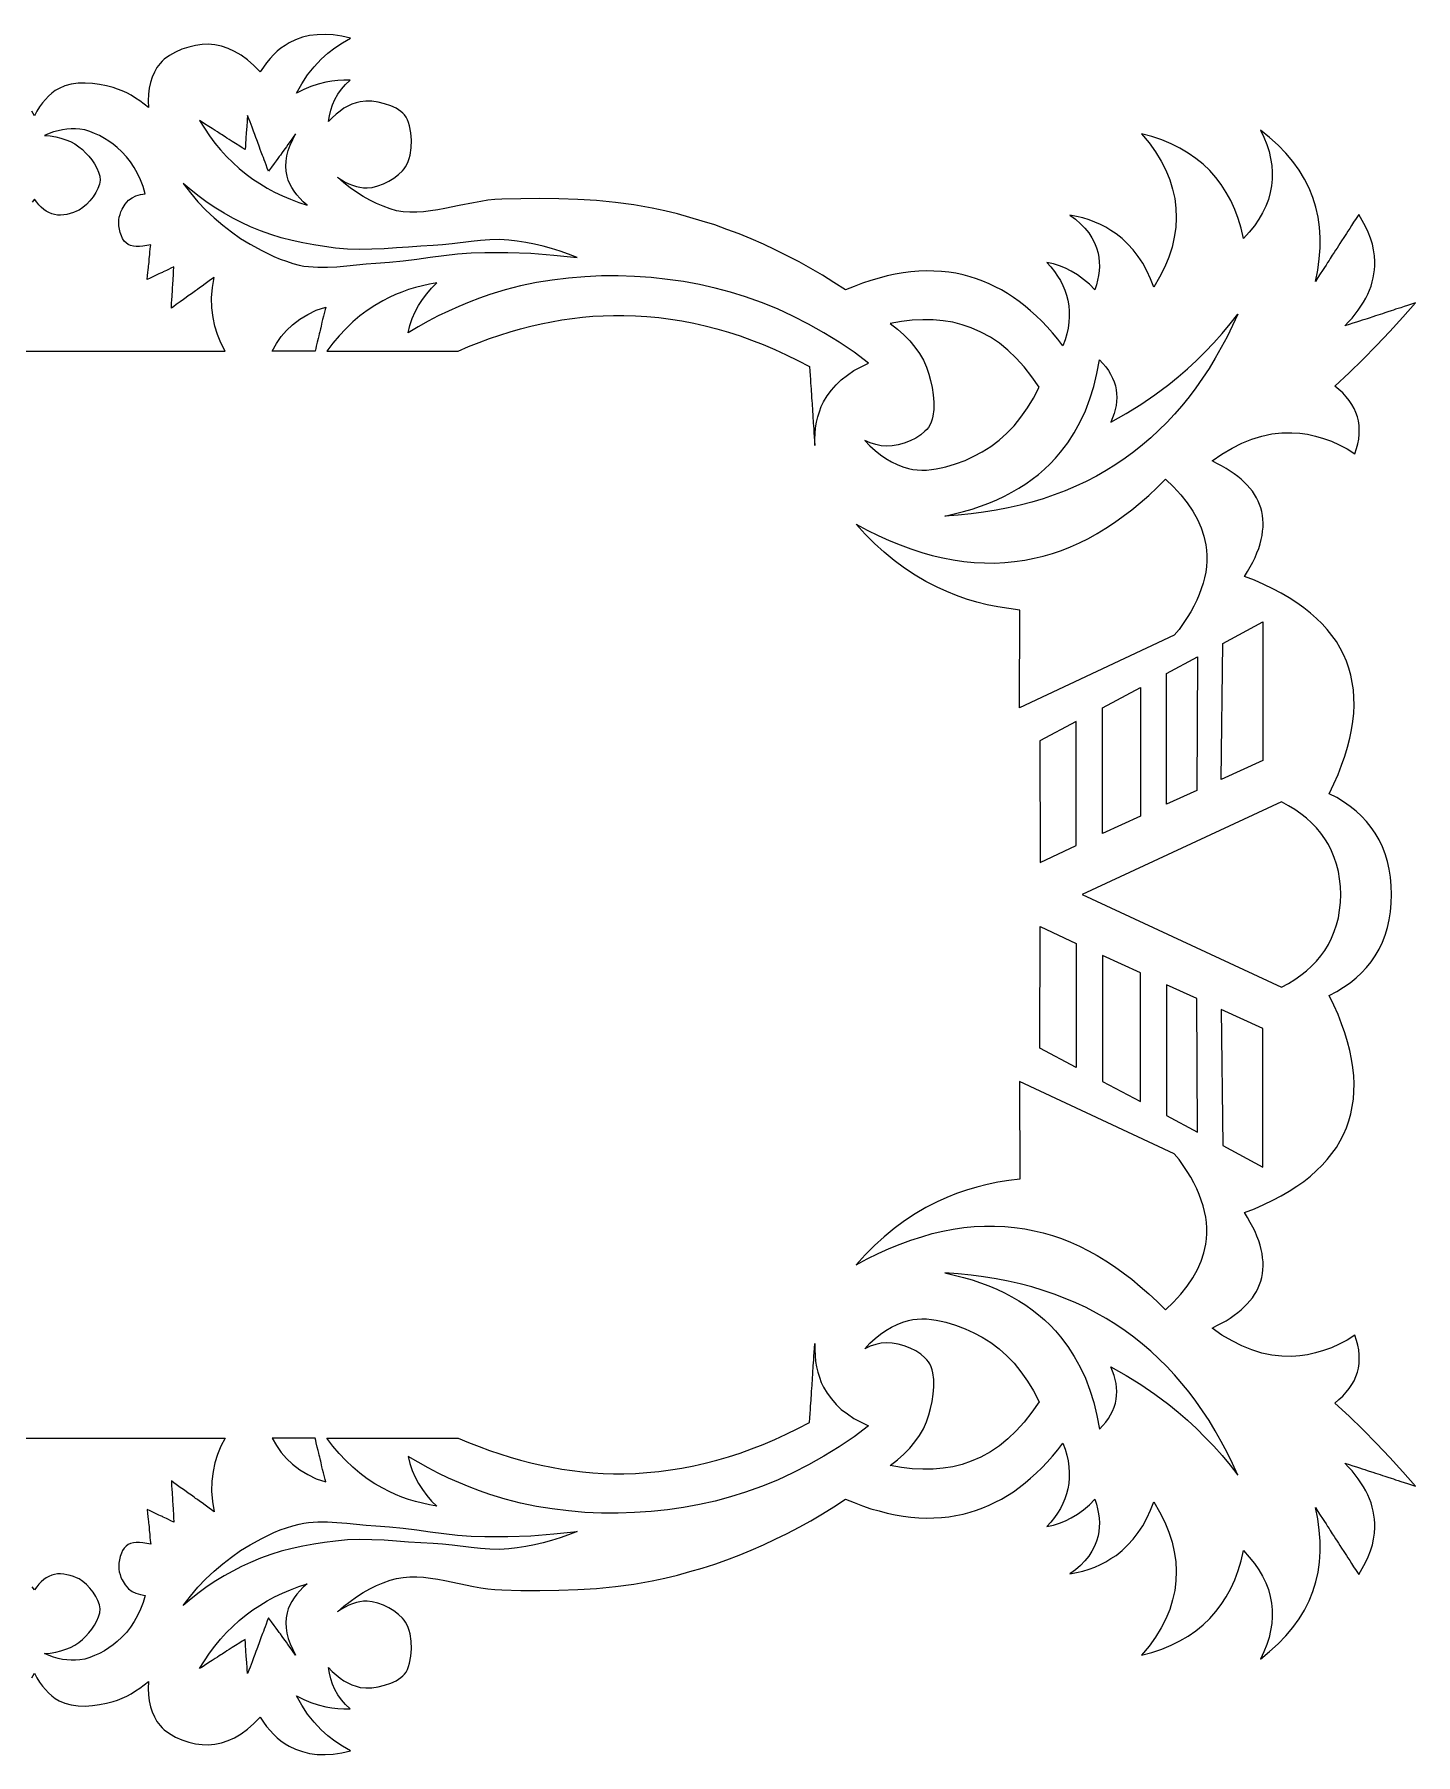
# Model space of a CAD drawing. Header units: millimetres. Extents: x 189 to 581, y 67 to 416.
# Drawn here: x 388.2 to 473.1, y 310.7 to 416.4 of the extents above; entities that cross this region are included whole.
import ezdxf

# ---------------------------------------------------------------- set-up
doc = ezdxf.new("R2010")
doc.units = ezdxf.units.MM
doc.layers.get('0').update_dxf_attribs({"linetype": 'CONTINUOUS', "true_color": 0xffffff})

msp = doc.modelspace()

# ---------------------------------------------------------------- linework, layer by layer
at = {"linetype": 'CONTINUOUS', "true_color": 0xffffff}
for points in [[(388.06, 315.41), (388.22, 315.69), (388.37, 315.41), (388.54, 315.14), (388.71, 314.9), (388.9, 314.68), (389.09, 314.48), (389.29, 314.3), (389.5, 314.14), (389.73, 314), (390.08, 313.85), (390.48, 313.74), (390.9, 313.69), (391.33, 313.67), (391.78, 313.7), (392.22, 313.76), (392.65, 313.84), (393.05, 313.95), (393.33, 314.04), (393.61, 314.16), (393.89, 314.29), (394.17, 314.43), (394.43, 314.6), (394.7, 314.78), (394.96, 314.98), (395.22, 315.19), (395.21, 314.76), (395.23, 314.36), (395.28, 313.99), (395.36, 313.63), (395.46, 313.31), (395.59, 313), (395.75, 312.73), (395.94, 312.47), (396.06, 312.34), (396.2, 312.21), (396.52, 311.98), (396.89, 311.77), (397.28, 311.6), (397.7, 311.46), (398.11, 311.36), (398.52, 311.31), (398.9, 311.29), (399.31, 311.33), (399.71, 311.41), (400.12, 311.55), (400.52, 311.73), (400.92, 311.97), (401.32, 312.26), (401.71, 312.6), (402.1, 312.98), (402.29, 312.69), (402.49, 312.42), (402.7, 312.17), (402.91, 311.94), (403.14, 311.73), (403.37, 311.54), (403.62, 311.36), (403.87, 311.21), (404.27, 311.02), (404.69, 310.87), (405.13, 310.76), (405.59, 310.7), (406.08, 310.69), (406.58, 310.72), (407.11, 310.8), (407.65, 310.92), (407.15, 311.2), (406.68, 311.51), (406.24, 311.84), (405.83, 312.21), (405.4, 312.68), (405, 313.18), (404.65, 313.72), (404.33, 314.3), (404.77, 314.08), (405.21, 313.89), (405.66, 313.74), (406.12, 313.62), (406.49, 313.56), (406.86, 313.52), (407.24, 313.5), (407.62, 313.5), (407.34, 313.77), (407.08, 314.06), (406.87, 314.36), (406.68, 314.69), (406.54, 315.01), (406.43, 315.34), (406.35, 315.69), (406.29, 316.05), (406.52, 315.8), (406.76, 315.59), (407, 315.39), (407.24, 315.23), (407.48, 315.09), (407.73, 314.97), (407.98, 314.89), (408.24, 314.82), (408.58, 314.79), (408.95, 314.8), (409.34, 314.85), (409.74, 314.95), (410.11, 315.07), (410.45, 315.23), (410.6, 315.32), (410.74, 315.42), (410.86, 315.52), (410.96, 315.63), (411.06, 315.76), (411.14, 315.92), (411.21, 316.1), (411.27, 316.3), (411.35, 316.73), (411.38, 317.19), (411.37, 317.66), (411.3, 318.1), (411.25, 318.31), (411.18, 318.5), (411.1, 318.68), (411.02, 318.83), (410.93, 318.95), (410.83, 319.07), (410.59, 319.3), (410.3, 319.52), (409.99, 319.71), (409.66, 319.87), (409.32, 320), (408.98, 320.08), (408.67, 320.11), (408.44, 320.11), (408.22, 320.08), (408, 320.03), (407.77, 319.96), (407.54, 319.87), (407.31, 319.75), (407.08, 319.62), (406.84, 319.47), (407.23, 319.8), (407.62, 320.1), (408.01, 320.38), (408.41, 320.64), (408.82, 320.87), (409.23, 321.07), (409.65, 321.25), (410.07, 321.41), (410.47, 321.51), (410.87, 321.58), (411.29, 321.61), (411.71, 321.61), (412.13, 321.59), (412.56, 321.54), (413, 321.47), (413.43, 321.39), (414.32, 321.2), (415.2, 321.02), (415.64, 320.94), (416.08, 320.88), (416.52, 320.83), (416.95, 320.81), (418.11, 320.78), (419.27, 320.78), (420.44, 320.79), (421.6, 320.83), (422.76, 320.9), (423.92, 321.01), (425.06, 321.16), (426.18, 321.36), (426.96, 321.53), (427.73, 321.72), (428.5, 321.93), (429.26, 322.15), (430.02, 322.4), (430.77, 322.66), (431.52, 322.95), (432.27, 323.25), (433.01, 323.58), (433.74, 323.92), (434.47, 324.28), (435.2, 324.66), (435.92, 325.06), (436.64, 325.49), (437.35, 325.92), (438.06, 326.38), (438.58, 326.17), (439.1, 325.98), (439.61, 325.8), (440.12, 325.66), (440.62, 325.53), (441.11, 325.42), (441.6, 325.34), (442.08, 325.28), (442.56, 325.24), (443.03, 325.22), (443.49, 325.23), (443.95, 325.25), (444.4, 325.3), (444.84, 325.37), (445.28, 325.46), (445.71, 325.58), (446.11, 325.7), (446.5, 325.85), (446.88, 326.01), (447.26, 326.19), (447.64, 326.39), (448.01, 326.61), (448.37, 326.84), (448.73, 327.1), (449.09, 327.38), (449.43, 327.67), (449.78, 327.98), (450.12, 328.31), (450.45, 328.66), (450.78, 329.03), (451.1, 329.42), (451.42, 329.82), (451.55, 329.45), (451.65, 329.09), (451.73, 328.73), (451.78, 328.38), (451.8, 328.03), (451.8, 327.69), (451.77, 327.35), (451.71, 327.02), (451.63, 326.71), (451.53, 326.41), (451.41, 326.11), (451.26, 325.82), (451.09, 325.53), (450.89, 325.25), (450.67, 324.97), (450.43, 324.7), (450.83, 324.79), (451.21, 324.91), (451.57, 325.06), (451.93, 325.23), (452.32, 325.46), (452.69, 325.73), (453.04, 326.04), (453.37, 326.38), (453.47, 326.08), (453.55, 325.78), (453.61, 325.49), (453.64, 325.21), (453.66, 324.93), (453.65, 324.66), (453.63, 324.4), (453.58, 324.14), (453.49, 323.81), (453.36, 323.49), (453.2, 323.18), (453, 322.88), (452.76, 322.59), (452.49, 322.31), (452.19, 322.05), (451.85, 321.79), (452.25, 321.87), (452.64, 321.96), (453.02, 322.08), (453.38, 322.21), (453.72, 322.37), (454.06, 322.54), (454.37, 322.73), (454.68, 322.93), (455.05, 323.23), (455.41, 323.57), (455.73, 323.93), (456.04, 324.33), (456.32, 324.75), (456.57, 325.21), (456.8, 325.7), (457, 326.22), (457.36, 325.6), (457.67, 324.98), (457.92, 324.36), (458.12, 323.75), (458.26, 323.15), (458.35, 322.55), (458.38, 321.95), (458.36, 321.36), (458.29, 320.77), (458.16, 320.19), (457.98, 319.61), (457.74, 319.04), (457.45, 318.47), (457.1, 317.91), (456.71, 317.35), (456.25, 316.79), (456.89, 316.96), (457.5, 317.17), (458.07, 317.41), (458.61, 317.67), (459.12, 317.97), (459.59, 318.3), (460.04, 318.67), (460.45, 319.06), (460.81, 319.48), (461.15, 319.92), (461.45, 320.39), (461.73, 320.9), (461.97, 321.43), (462.18, 322), (462.36, 322.59), (462.51, 323.22), (462.86, 322.83), (463.18, 322.44), (463.45, 322.05), (463.69, 321.65), (463.89, 321.24), (464.04, 320.83), (464.16, 320.41), (464.24, 319.99), (464.28, 319.58), (464.28, 319.16), (464.25, 318.74), (464.18, 318.32), (464.08, 317.89), (463.94, 317.45), (463.76, 317.01), (463.55, 316.56), (464.12, 317.02), (464.65, 317.5), (465.12, 317.99), (465.55, 318.5), (465.93, 319.03), (466.26, 319.57), (466.54, 320.14), (466.78, 320.72), (466.96, 321.3), (467.1, 321.9), (467.19, 322.52), (467.23, 323.16), (467.22, 323.81), (467.17, 324.48), (467.08, 325.17), (466.93, 325.87), (467.09, 325.63), (467.23, 325.4), (467.36, 325.2), (467.48, 325.02), (467.59, 324.86), (467.68, 324.71), (467.77, 324.58), (467.84, 324.46), (467.97, 324.25), (468.08, 324.09), (468.17, 323.94), (468.26, 323.81), (468.34, 323.68), (468.44, 323.54), (468.54, 323.37), (468.67, 323.17), (468.75, 323.05), (468.84, 322.92), (468.93, 322.77), (469.04, 322.61), (469.15, 322.43), (469.28, 322.22), (469.43, 322), (469.59, 321.76), (469.81, 322.12), (470.01, 322.49), (470.18, 322.85), (470.32, 323.21), (470.43, 323.57), (470.51, 323.93), (470.56, 324.29), (470.59, 324.64), (470.58, 324.89), (470.57, 325.15), (470.53, 325.4), (470.49, 325.65), (470.42, 325.9), (470.35, 326.15), (470.25, 326.4), (470.15, 326.65), (470.02, 326.89), (469.88, 327.14), (469.73, 327.38), (469.56, 327.63), (469.38, 327.87), (469.18, 328.12), (468.97, 328.36), (468.74, 328.6), (469, 328.52), (469.23, 328.44), (469.45, 328.37), (469.64, 328.31), (469.81, 328.25), (469.97, 328.2), (470.11, 328.15), (470.23, 328.11), (470.45, 328.04), (470.62, 327.98), (470.77, 327.94), (470.91, 327.89), (471.05, 327.84), (471.2, 327.8), (471.38, 327.74), (471.59, 327.67), (471.72, 327.63), (471.86, 327.58), (472.01, 327.53), (472.19, 327.47), (472.38, 327.41), (472.59, 327.34), (472.83, 327.26), (473.09, 327.18), (472.31, 328.07), (471.51, 328.95), (470.69, 329.81), (469.85, 330.66), (469, 331.48), (468.12, 332.29), (468.38, 332.5), (468.62, 332.72), (468.83, 332.95), (469.01, 333.18), (469.17, 333.42), (469.31, 333.66), (469.42, 333.92), (469.51, 334.18), (469.57, 334.44), (469.61, 334.71), (469.63, 334.98), (469.62, 335.26), (469.59, 335.55), (469.54, 335.84), (469.46, 336.14), (469.36, 336.45), (468.88, 336.16), (468.39, 335.9), (467.91, 335.69), (467.42, 335.51), (466.94, 335.37), (466.45, 335.26), (465.97, 335.19), (465.49, 335.15), (464.87, 335.16), (464.26, 335.23), (463.64, 335.36), (463.03, 335.55), (462.42, 335.8), (461.81, 336.11), (461.19, 336.47), (460.58, 336.9), (460.88, 337.05), (461.17, 337.2), (461.44, 337.35), (461.69, 337.51), (461.93, 337.68), (462.16, 337.85), (462.37, 338.02), (462.56, 338.2), (462.74, 338.38), (462.91, 338.57), (463.06, 338.76), (463.19, 338.95), (463.31, 339.15), (463.41, 339.36), (463.5, 339.57), (463.58, 339.78), (463.64, 340.01), (463.68, 340.24), (463.71, 340.47), (463.72, 340.72), (463.72, 340.96), (463.69, 341.21), (463.66, 341.47), (463.6, 341.73), (463.53, 341.99), (463.45, 342.26), (463.34, 342.54), (463.22, 342.82), (463.09, 343.1), (462.93, 343.39), (462.76, 343.69), (462.58, 343.99), (463.18, 344.23), (463.76, 344.48), (464.31, 344.75), (464.82, 345.02), (465.32, 345.31), (465.78, 345.61), (466.21, 345.91), (466.62, 346.23), (466.99, 346.57), (467.34, 346.91), (467.66, 347.26), (467.95, 347.62), (468.22, 348), (468.45, 348.39), (468.66, 348.78), (468.84, 349.19), (468.99, 349.62), (469.11, 350.05), (469.2, 350.5), (469.27, 350.96), (469.3, 351.43), (469.31, 351.91), (469.29, 352.4), (469.23, 352.9), (469.15, 353.42), (469.04, 353.94), (468.91, 354.48), (468.74, 355.03), (468.54, 355.59), (468.32, 356.16), (468.07, 356.74), (467.78, 357.33), (468.24, 357.58), (468.66, 357.84), (469.06, 358.11), (469.43, 358.41), (469.76, 358.72), (470.07, 359.06), (470.36, 359.4), (470.61, 359.77), (470.84, 360.17), (471.05, 360.6), (471.22, 361.04), (471.36, 361.5), (471.47, 361.98), (471.54, 362.48), (471.59, 363), (471.61, 363.53), (471.59, 364.07), (471.54, 364.59), (471.47, 365.09), (471.36, 365.57), (471.22, 366.03), (471.05, 366.47), (470.84, 366.89), (470.61, 367.3), (470.36, 367.66), (470.07, 368.01), (469.76, 368.34), (469.43, 368.66), (469.06, 368.95), (468.66, 369.23), (468.24, 369.49), (467.78, 369.73), (468.07, 370.33), (468.32, 370.91), (468.54, 371.48), (468.74, 372.04), (468.91, 372.59), (469.04, 373.13), (469.15, 373.65), (469.23, 374.17), (469.29, 374.67), (469.31, 375.16), (469.3, 375.64), (469.27, 376.11), (469.2, 376.57), (469.11, 377.01), (468.99, 377.45), (468.84, 377.87), (468.66, 378.28), (468.45, 378.68), (468.22, 379.07), (467.95, 379.44), (467.66, 379.81), (467.34, 380.16), (466.99, 380.5), (466.62, 380.83), (466.21, 381.15), (465.78, 381.46), (465.32, 381.76), (464.82, 382.04), (464.31, 382.32), (463.76, 382.58), (463.18, 382.84), (462.58, 383.08), (462.76, 383.38), (462.93, 383.67), (463.09, 383.96), (463.22, 384.25), (463.34, 384.53), (463.45, 384.8), (463.53, 385.07), (463.6, 385.34), (463.66, 385.6), (463.69, 385.85), (463.72, 386.11), (463.72, 386.35), (463.71, 386.59), (463.68, 386.83), (463.64, 387.06), (463.58, 387.29), (463.5, 387.5), (463.41, 387.71), (463.31, 387.91), (463.19, 388.11), (463.06, 388.31), (462.91, 388.5), (462.74, 388.69), (462.56, 388.87), (462.37, 389.05), (462.16, 389.22), (461.93, 389.39), (461.69, 389.55), (461.44, 389.71), (461.17, 389.87), (460.88, 390.02), (460.58, 390.17), (461.19, 390.59), (461.81, 390.96), (462.42, 391.27), (463.03, 391.51), (463.64, 391.7), (464.26, 391.83), (464.87, 391.9), (465.49, 391.91), (465.97, 391.88), (466.45, 391.81), (466.94, 391.7), (467.42, 391.56), (467.91, 391.38), (468.39, 391.16), (468.88, 390.91), (469.36, 390.62), (469.46, 390.93), (469.54, 391.23), (469.59, 391.52), (469.62, 391.81), (469.63, 392.09), (469.61, 392.36), (469.57, 392.63), (469.51, 392.89), (469.42, 393.15), (469.31, 393.4), (469.17, 393.65), (469.01, 393.89), (468.83, 394.12), (468.62, 394.35), (468.38, 394.56), (468.12, 394.77), (469, 395.58), (469.85, 396.41), (470.69, 397.26), (471.51, 398.12), (472.31, 399), (473.09, 399.89), (472.83, 399.8), (472.59, 399.73), (472.38, 399.66), (472.19, 399.59), (472.01, 399.54), (471.86, 399.49), (471.72, 399.44), (471.59, 399.4), (471.38, 399.33), (471.2, 399.27), (471.05, 399.22), (470.91, 399.18), (470.77, 399.13), (470.62, 399.08), (470.45, 399.03), (470.23, 398.95), (470.11, 398.91), (469.97, 398.87), (469.81, 398.82), (469.64, 398.76), (469.45, 398.7), (469.23, 398.63), (469, 398.55), (468.74, 398.47), (468.97, 398.71), (469.18, 398.95), (469.38, 399.19), (469.56, 399.44), (469.73, 399.68), (469.88, 399.93), (470.02, 400.17), (470.15, 400.42), (470.25, 400.67), (470.35, 400.92), (470.42, 401.17), (470.49, 401.42), (470.53, 401.67), (470.57, 401.92), (470.58, 402.17), (470.59, 402.43), (470.56, 402.78), (470.51, 403.14), (470.43, 403.5), (470.32, 403.86), (470.18, 404.22), (470.01, 404.58), (469.81, 404.95), (469.59, 405.31), (469.43, 405.07), (469.28, 404.84), (469.15, 404.64), (469.04, 404.46), (468.93, 404.3), (468.84, 404.15), (468.75, 404.02), (468.67, 403.9), (468.54, 403.69), (468.44, 403.53), (468.34, 403.38), (468.26, 403.25), (468.17, 403.12), (468.08, 402.98), (467.97, 402.81), (467.84, 402.61), (467.77, 402.49), (467.68, 402.36), (467.59, 402.21), (467.48, 402.05), (467.36, 401.87), (467.23, 401.66), (467.09, 401.44), (466.93, 401.2), (467.08, 401.9), (467.17, 402.59), (467.22, 403.26), (467.23, 403.91), (467.19, 404.54), (467.1, 405.16), (466.96, 405.76), (466.78, 406.35), (466.54, 406.93), (466.26, 407.49), (465.93, 408.04), (465.55, 408.57), (465.12, 409.08), (464.65, 409.57), (464.12, 410.05), (463.55, 410.5), (463.76, 410.06), (463.94, 409.62), (464.08, 409.18), (464.18, 408.75), (464.25, 408.33), (464.28, 407.91), (464.28, 407.49), (464.24, 407.08), (464.16, 406.66), (464.04, 406.24), (463.89, 405.83), (463.69, 405.42), (463.45, 405.02), (463.18, 404.62), (462.86, 404.23), (462.51, 403.85), (462.36, 404.47), (462.18, 405.07), (461.97, 405.63), (461.73, 406.17), (461.45, 406.67), (461.15, 407.15), (460.81, 407.59), (460.45, 408.01), (460.04, 408.4), (459.59, 408.76), (459.12, 409.09), (458.61, 409.39), (458.07, 409.66), (457.5, 409.9), (456.89, 410.1), (456.25, 410.28), (456.71, 409.72), (457.1, 409.16), (457.45, 408.6), (457.74, 408.03), (457.98, 407.45), (458.16, 406.88), (458.29, 406.29), (458.36, 405.71), (458.38, 405.12), (458.35, 404.52), (458.26, 403.92), (458.12, 403.31), (457.92, 402.7), (457.67, 402.09), (457.36, 401.47), (457, 400.85), (456.8, 401.37), (456.57, 401.86), (456.32, 402.32), (456.04, 402.74), (455.73, 403.14), (455.41, 403.5), (455.05, 403.83), (454.68, 404.13), (454.37, 404.34), (454.06, 404.53), (453.72, 404.7), (453.38, 404.85), (453.02, 404.99), (452.64, 405.1), (452.25, 405.2), (451.85, 405.28), (452.19, 405.02), (452.49, 404.75), (452.76, 404.47), (453, 404.19), (453.2, 403.89), (453.36, 403.58), (453.49, 403.26), (453.58, 402.93), (453.63, 402.67), (453.65, 402.41), (453.66, 402.13), (453.64, 401.86), (453.61, 401.57), (453.55, 401.28), (453.47, 400.99), (453.37, 400.69), (453.04, 401.03), (452.69, 401.33), (452.32, 401.6), (451.93, 401.84), (451.57, 402.01), (451.21, 402.16), (450.83, 402.28), (450.43, 402.37), (450.67, 402.1), (450.89, 401.82), (451.09, 401.53), (451.26, 401.25), (451.41, 400.95), (451.53, 400.66), (451.63, 400.35), (451.71, 400.05), (451.77, 399.71), (451.8, 399.38), (451.8, 399.03), (451.78, 398.69), (451.73, 398.33), (451.65, 397.98), (451.55, 397.61), (451.42, 397.24), (451.1, 397.65), (450.78, 398.04), (450.45, 398.41), (450.12, 398.76), (449.78, 399.09), (449.43, 399.4), (449.09, 399.69), (448.73, 399.97), (448.37, 400.22), (448.01, 400.46), (447.64, 400.68), (447.26, 400.88), (446.88, 401.06), (446.5, 401.22), (446.11, 401.37), (445.71, 401.49), (445.28, 401.61), (444.84, 401.7), (444.4, 401.77), (443.95, 401.82), (443.49, 401.84), (443.03, 401.85), (442.56, 401.83), (442.08, 401.79), (441.6, 401.73), (441.11, 401.64), (440.62, 401.54), (440.12, 401.41), (439.61, 401.26), (439.1, 401.09), (438.58, 400.9), (438.06, 400.68), (437.35, 401.14), (436.64, 401.58), (435.92, 402), (435.2, 402.4), (434.47, 402.78), (433.74, 403.15), (433.01, 403.49), (432.27, 403.81), (431.52, 404.12), (430.77, 404.4), (430.02, 404.67), (429.26, 404.91), (428.5, 405.14), (427.73, 405.35), (426.96, 405.54), (426.18, 405.71), (425.06, 405.91), (423.92, 406.06), (422.76, 406.17), (421.6, 406.24), (420.44, 406.28), (419.27, 406.29), (418.11, 406.28), (416.95, 406.26), (416.52, 406.24), (416.08, 406.19), (415.64, 406.12), (415.2, 406.04), (414.32, 405.86), (413.43, 405.68), (413, 405.6), (412.56, 405.53), (412.13, 405.48), (411.71, 405.45), (411.29, 405.45), (410.87, 405.48), (410.47, 405.55), (410.07, 405.66), (409.65, 405.82), (409.23, 405.99), (408.82, 406.2), (408.41, 406.43), (408.01, 406.68), (407.62, 406.96), (407.23, 407.27), (406.84, 407.6), (407.08, 407.45), (407.31, 407.31), (407.54, 407.2), (407.77, 407.11), (408, 407.04), (408.22, 406.99), (408.44, 406.96), (408.67, 406.95), (408.98, 406.98), (409.32, 407.07), (409.66, 407.19), (409.99, 407.36), (410.3, 407.55), (410.59, 407.77), (410.83, 408), (410.93, 408.12), (411.02, 408.24), (411.1, 408.39), (411.18, 408.57), (411.25, 408.76), (411.3, 408.97), (411.37, 409.41), (411.38, 409.88), (411.35, 410.34), (411.27, 410.77), (411.21, 410.97), (411.14, 411.14), (411.06, 411.3), (410.96, 411.44), (410.86, 411.55), (410.74, 411.65), (410.6, 411.75), (410.45, 411.84), (410.11, 411.99), (409.74, 412.12), (409.34, 412.21), (408.95, 412.27), (408.58, 412.28), (408.24, 412.24), (407.98, 412.18), (407.73, 412.09), (407.48, 411.98), (407.24, 411.84), (407, 411.67), (406.76, 411.48), (406.52, 411.26), (406.29, 411.02), (406.35, 411.38), (406.43, 411.73), (406.54, 412.06), (406.68, 412.38), (406.87, 412.7), (407.08, 413.01), (407.34, 413.3), (407.62, 413.57), (407.24, 413.57), (406.86, 413.55), (406.49, 413.51), (406.12, 413.45), (405.66, 413.33), (405.21, 413.18), (404.77, 412.99), (404.33, 412.77), (404.65, 413.35), (405, 413.89), (405.4, 414.39), (405.83, 414.85), (406.24, 415.22), (406.68, 415.56), (407.15, 415.87), (407.65, 416.15), (407.11, 416.27), (406.58, 416.35), (406.08, 416.38), (405.59, 416.36), (405.13, 416.31), (404.69, 416.2), (404.27, 416.05), (403.87, 415.86), (403.62, 415.7), (403.37, 415.53), (403.14, 415.34), (402.91, 415.13), (402.7, 414.9), (402.49, 414.64), (402.29, 414.37), (402.1, 414.08), (401.71, 414.47), (401.32, 414.81), (400.92, 415.1), (400.52, 415.33), (400.12, 415.52), (399.71, 415.65), (399.31, 415.74), (398.9, 415.77), (398.52, 415.76), (398.11, 415.7), (397.7, 415.6), (397.28, 415.47), (396.89, 415.29), (396.52, 415.09), (396.2, 414.86), (396.06, 414.73), (395.94, 414.6), (395.75, 414.34), (395.59, 414.06), (395.46, 413.76), (395.36, 413.43), (395.28, 413.08), (395.23, 412.7), (395.21, 412.3), (395.22, 411.88), (394.96, 412.09), (394.7, 412.29), (394.43, 412.47), (394.17, 412.64), (393.89, 412.78), (393.61, 412.91), (393.33, 413.02), (393.05, 413.12), (392.65, 413.22), (392.22, 413.31), (391.78, 413.37), (391.33, 413.39), (390.9, 413.38), (390.48, 413.33), (390.08, 413.22), (389.73, 413.06), (389.5, 412.93), (389.29, 412.77), (389.09, 412.59), (388.9, 412.39), (388.71, 412.17), (388.54, 411.92), (388.37, 411.66), (388.22, 411.38), (388.06, 411.66)], [(404.27, 410.27), (404.08, 410), (403.93, 409.79), (403.8, 409.62), (403.7, 409.47), (403.62, 409.36), (403.55, 409.27), (403.44, 409.12), (403.33, 408.96), (403.26, 408.87), (403.18, 408.76), (403.08, 408.62), (402.95, 408.44), (402.79, 408.23), (402.6, 407.97), (402.53, 408.17), (402.46, 408.36), (402.39, 408.52), (402.34, 408.68), (402.29, 408.81), (402.24, 408.94), (402.16, 409.15), (402.1, 409.31), (402.05, 409.45), (402, 409.57), (401.96, 409.68), (401.92, 409.79), (401.88, 409.91), (401.83, 410.05), (401.76, 410.22), (401.68, 410.43), (401.64, 410.55), (401.59, 410.69), (401.53, 410.84), (401.47, 411.01), (401.4, 411.19), (401.32, 411.4), (401.3, 411.16), (401.29, 410.96), (401.28, 410.8), (401.27, 410.68), (401.26, 410.57), (401.25, 410.49), (401.24, 410.35), (401.23, 410.21), (401.22, 410.12), (401.21, 410.02), (401.2, 409.89), (401.19, 409.74), (401.18, 409.54), (401.16, 409.3), (400.99, 409.41), (400.84, 409.51), (400.58, 409.67), (400.36, 409.81), (400.19, 409.92), (400.05, 410.01), (399.94, 410.08), (399.84, 410.14), (399.76, 410.2), (399.67, 410.26), (399.57, 410.32), (399.46, 410.39), (399.32, 410.48), (399.15, 410.59), (398.93, 410.73), (398.67, 410.89), (398.52, 410.99), (398.36, 411.1), (398.66, 410.61), (398.98, 410.15), (399.31, 409.7), (399.66, 409.28), (400.03, 408.88), (400.41, 408.5), (400.81, 408.14), (401.23, 407.8), (401.65, 407.49), (402.08, 407.21), (402.52, 406.94), (402.98, 406.69), (403.46, 406.46), (403.95, 406.25), (404.46, 406.06), (404.98, 405.89), (404.74, 406.09), (404.53, 406.31), (404.34, 406.52), (404.18, 406.74), (404.04, 406.97), (403.92, 407.19), (403.82, 407.43), (403.75, 407.67), (403.69, 407.97), (403.67, 408.28), (403.69, 408.59), (403.73, 408.91), (403.82, 409.24), (403.93, 409.57), (404.09, 409.92), (404.27, 410.27), (404.27, 410.27), (404.27, 410.27)], [(376.51, 396.92), (388.22, 396.92), (399.93, 396.92), (399.68, 397.43), (399.47, 397.94), (399.31, 398.46), (399.2, 398.98), (399.12, 399.59), (399.11, 400.2), (399.16, 400.82), (399.26, 401.45), (399.1, 401.34), (398.96, 401.24), (398.72, 401.06), (398.52, 400.92), (398.36, 400.8), (398.23, 400.71), (398.12, 400.63), (398.03, 400.57), (397.95, 400.51), (397.87, 400.45), (397.77, 400.38), (397.67, 400.31), (397.54, 400.21), (397.38, 400.1), (397.18, 399.95), (396.93, 399.78), (396.79, 399.67), (396.64, 399.56), (396.65, 399.85), (396.67, 400.09), (396.68, 400.28), (396.69, 400.43), (396.7, 400.56), (396.7, 400.66), (396.71, 400.83), (396.72, 401), (396.73, 401.1), (396.74, 401.23), (396.75, 401.38), (396.76, 401.57), (396.77, 401.81), (396.79, 402.1), (396.6, 402.01), (396.45, 401.94), (396.33, 401.88), (396.23, 401.83), (396.14, 401.79), (396.08, 401.76), (395.97, 401.71), (395.86, 401.66), (395.79, 401.63), (395.71, 401.59), (395.61, 401.54), (395.49, 401.48), (395.33, 401.41), (395.14, 401.32), (395.17, 401.56), (395.19, 401.76), (395.21, 401.92), (395.22, 402.05), (395.23, 402.16), (395.24, 402.25), (395.26, 402.39), (395.27, 402.53), (395.28, 402.62), (395.29, 402.72), (395.31, 402.85), (395.32, 403.01), (395.34, 403.21), (395.37, 403.46), (395.12, 403.4), (394.89, 403.36), (394.67, 403.34), (394.48, 403.34), (394.3, 403.37), (394.13, 403.41), (393.98, 403.48), (393.85, 403.57), (393.74, 403.68), (393.64, 403.83), (393.56, 404.01), (393.49, 404.2), (393.44, 404.41), (393.41, 404.61), (393.4, 404.81), (393.41, 404.99), (393.43, 405.15), (393.48, 405.32), (393.53, 405.48), (393.61, 405.65), (393.79, 405.95), (393.89, 406.08), (394.01, 406.19), (394.22, 406.34), (394.46, 406.46), (394.73, 406.54), (395.03, 406.59), (394.9, 407.03), (394.73, 407.45), (394.55, 407.84), (394.35, 408.2), (394.12, 408.55), (393.87, 408.86), (393.6, 409.16), (393.31, 409.43), (393.06, 409.63), (392.8, 409.82), (392.52, 409.99), (392.22, 410.16), (391.92, 410.3), (391.62, 410.42), (391.31, 410.51), (391.01, 410.56), (390.74, 410.58), (390.48, 410.58), (390.21, 410.56), (389.94, 410.52), (389.67, 410.46), (389.4, 410.39), (389.12, 410.29), (388.84, 410.17), (389.19, 410.14), (389.53, 410.08), (389.85, 410.01), (390.15, 409.91), (390.43, 409.79), (390.7, 409.65), (390.94, 409.48), (391.17, 409.3), (391.36, 409.11), (391.56, 408.9), (391.74, 408.67), (391.91, 408.42), (392.05, 408.17), (392.16, 407.91), (392.23, 407.66), (392.25, 407.43), (392.21, 407.18), (392.12, 406.92), (391.99, 406.66), (391.83, 406.4), (391.63, 406.15), (391.42, 405.93), (391.2, 405.74), (390.97, 405.59), (390.8, 405.51), (390.62, 405.43), (390.42, 405.37), (390.22, 405.32), (390.02, 405.29), (389.82, 405.28), (389.63, 405.28), (389.45, 405.31), (389.28, 405.36), (389.11, 405.43), (388.95, 405.52), (388.8, 405.63), (388.64, 405.76), (388.5, 405.9), (388.36, 406.07), (388.22, 406.26), (388.08, 406.07)], [(397.36, 407.21), (397.81, 406.64), (398.27, 406.1), (398.76, 405.59), (399.26, 405.11), (399.79, 404.66), (400.33, 404.24), (400.89, 403.85), (401.47, 403.49), (402.19, 403.1), (402.94, 402.74), (403.32, 402.58), (403.71, 402.44), (404.1, 402.31), (404.49, 402.21), (404.77, 402.15), (405.06, 402.11), (405.64, 402.07), (406.22, 402.07), (406.81, 402.1), (407.41, 402.16), (408.01, 402.22), (408.6, 402.28), (409.19, 402.32), (410.03, 402.38), (410.87, 402.47), (411.71, 402.58), (412.54, 402.69), (413.38, 402.79), (414.22, 402.89), (415.06, 402.95), (415.9, 402.99), (417.31, 402.98), (418.72, 402.93), (420.14, 402.82), (421.56, 402.67), (421.04, 402.87), (420.52, 403.06), (420, 403.22), (419.48, 403.37), (418.95, 403.49), (418.42, 403.59), (417.89, 403.67), (417.36, 403.73), (416.79, 403.77), (416.21, 403.76), (415.63, 403.72), (415.05, 403.66), (413.88, 403.52), (413.3, 403.46), (412.72, 403.41), (411.96, 403.37), (411.21, 403.31), (410.46, 403.26), (409.7, 403.21), (408.95, 403.18), (408.2, 403.17), (407.45, 403.19), (406.71, 403.25), (406.05, 403.34), (405.38, 403.45), (404.71, 403.57), (404.05, 403.72), (403.39, 403.89), (402.75, 404.09), (402.12, 404.31), (401.5, 404.56), (400.95, 404.82), (400.41, 405.09), (399.88, 405.39), (399.36, 405.71), (398.84, 406.05), (398.34, 406.42), (397.85, 406.8), (397.36, 407.21), (397.36, 407.21), (397.36, 407.21)], [(436.18, 391.12), (436.17, 391.5), (436.19, 391.86), (436.22, 392.21), (436.28, 392.56), (436.36, 392.88), (436.46, 393.2), (436.57, 393.51), (436.71, 393.8), (436.93, 394.17), (437.19, 394.52), (437.48, 394.85), (437.8, 395.16), (438.17, 395.45), (438.57, 395.72), (439.01, 395.96), (439.48, 396.18), (438.58, 396.85), (437.66, 397.47), (436.73, 398.05), (435.79, 398.58), (434.83, 399.06), (433.87, 399.51), (432.9, 399.9), (431.91, 400.26), (430.99, 400.54), (430.05, 400.79), (429.09, 401.01), (428.11, 401.19), (427.11, 401.33), (426.11, 401.44), (425.09, 401.51), (424.08, 401.54), (423.06, 401.54), (422.05, 401.49), (421.04, 401.41), (420.04, 401.29), (419.06, 401.13), (418.09, 400.93), (417.14, 400.68), (416.21, 400.4), (415.57, 400.18), (414.93, 399.93), (414.29, 399.67), (413.66, 399.38), (413.03, 399.08), (412.41, 398.76), (411.79, 398.42), (411.18, 398.05), (411.29, 398.5), (411.44, 398.93), (411.62, 399.33), (411.82, 399.73), (412.06, 400.1), (412.33, 400.45), (412.62, 400.79), (412.95, 401.11), (412.5, 401.04), (412.06, 400.94), (411.63, 400.83), (411.21, 400.7), (410.8, 400.55), (410.4, 400.39), (410.01, 400.21), (409.63, 400.02), (409.14, 399.73), (408.67, 399.42), (408.21, 399.08), (407.78, 398.71), (407.35, 398.3), (406.95, 397.87), (406.56, 397.41), (406.19, 396.92), (414.26, 396.92), (414.9, 397.2), (415.54, 397.45), (416.18, 397.69), (416.81, 397.91), (417.45, 398.11), (418.09, 398.29), (418.72, 398.45), (419.36, 398.6), (420, 398.73), (420.63, 398.84), (421.27, 398.93), (421.9, 399), (422.53, 399.06), (423.16, 399.09), (423.8, 399.11), (424.43, 399.11), (425.15, 399.09), (425.86, 399.05), (426.58, 398.98), (427.3, 398.89), (428.01, 398.78), (428.73, 398.64), (429.44, 398.48), (430.16, 398.29), (430.87, 398.08), (431.58, 397.85), (432.29, 397.6), (433, 397.32), (433.71, 397.02), (434.42, 396.69), (435.13, 396.34), (435.84, 395.97), (435.86, 395.68), (435.88, 395.42), (435.9, 395.18), (435.91, 394.97), (435.92, 394.77), (435.94, 394.6), (435.95, 394.44), (435.96, 394.3), (435.97, 394.06), (435.99, 393.87), (436, 393.7), (436.01, 393.55), (436.02, 393.39), (436.03, 393.22), (436.04, 393.03), (436.06, 392.79), (436.07, 392.65), (436.08, 392.49), (436.09, 392.32), (436.11, 392.12), (436.12, 391.91), (436.14, 391.67), (436.16, 391.41), (436.18, 391.12), (436.18, 391.12), (436.18, 391.12)], [(406.12, 399.63), (406.08, 399.47), (406.04, 399.32), (405.98, 399.07), (405.93, 398.86), (405.89, 398.7), (405.86, 398.57), (405.84, 398.46), (405.81, 398.36), (405.79, 398.28), (405.77, 398.19), (405.75, 398.1), (405.72, 397.99), (405.69, 397.85), (405.65, 397.69), (405.6, 397.48), (405.54, 397.23), (405.51, 397.08), (405.47, 396.92), (402.82, 396.92), (403.09, 397.38), (403.38, 397.81), (403.71, 398.19), (404.07, 398.54), (404.52, 398.89), (405.01, 399.18), (405.54, 399.43), (406.12, 399.63), (406.12, 399.63), (406.12, 399.63)], [(439.24, 391.43), (439.56, 391.11), (439.88, 390.81), (440.21, 390.55), (440.54, 390.32), (440.88, 390.12), (441.23, 389.95), (441.58, 389.81), (441.93, 389.7), (442.2, 389.65), (442.47, 389.62), (442.75, 389.6), (443.04, 389.61), (443.34, 389.64), (443.63, 389.68), (443.93, 389.74), (444.23, 389.81), (444.82, 389.99), (445.4, 390.21), (445.95, 390.46), (446.45, 390.73), (446.99, 391.06), (447.49, 391.44), (447.97, 391.87), (448.42, 392.34), (448.84, 392.86), (449.24, 393.43), (449.61, 394.04), (449.95, 394.7), (449.5, 395.35), (449.04, 395.95), (448.55, 396.49), (448.04, 396.97), (447.51, 397.4), (446.96, 397.77), (446.38, 398.09), (445.78, 398.36), (445.22, 398.54), (444.65, 398.69), (444.05, 398.79), (443.44, 398.84), (442.81, 398.85), (442.16, 398.82), (441.5, 398.74), (440.81, 398.61), (441.25, 398.27), (441.65, 397.92), (442.01, 397.55), (442.32, 397.17), (442.6, 396.77), (442.84, 396.36), (443.03, 395.94), (443.18, 395.5), (443.29, 395.11), (443.38, 394.68), (443.45, 394.23), (443.48, 393.78), (443.48, 393.34), (443.43, 392.92), (443.38, 392.73), (443.32, 392.55), (443.24, 392.38), (443.15, 392.23), (443.06, 392.11), (442.94, 392), (442.68, 391.78), (442.37, 391.58), (442.03, 391.41), (441.67, 391.26), (441.3, 391.16), (440.93, 391.1), (440.59, 391.08), (440.25, 391.11), (439.92, 391.18), (439.58, 391.29), (439.24, 391.43), (439.24, 391.43), (439.24, 391.43)], [(453.67, 396.39), (453.87, 396.17), (454.06, 395.95), (454.21, 395.73), (454.35, 395.5), (454.47, 395.26), (454.56, 395.03), (454.64, 394.79), (454.69, 394.54), (454.71, 394.31), (454.72, 394.07), (454.71, 393.82), (454.68, 393.58), (454.63, 393.33), (454.56, 393.08), (454.47, 392.82), (454.36, 392.56), (455.3, 393.08), (456.2, 393.64), (457.07, 394.23), (457.92, 394.87), (458.5, 395.34), (459.07, 395.84), (459.63, 396.35), (460.16, 396.88), (460.69, 397.43), (461.2, 398.01), (461.69, 398.6), (462.16, 399.2), (461.84, 398.49), (461.5, 397.8), (461.15, 397.14), (460.78, 396.49), (460.4, 395.86), (460, 395.26), (459.59, 394.67), (459.17, 394.11), (458.73, 393.56), (458.27, 393.04), (457.8, 392.54), (457.32, 392.06), (456.82, 391.6), (456.31, 391.16), (455.78, 390.74), (455.24, 390.34), (454.67, 389.95), (454.07, 389.59), (453.47, 389.24), (452.84, 388.92), (452.21, 388.62), (451.55, 388.34), (450.88, 388.09), (450.2, 387.85), (449.5, 387.64), (448.78, 387.45), (448.05, 387.29), (447.31, 387.14), (446.54, 387.02), (445.77, 386.92), (444.97, 386.84), (444.16, 386.79), (444.74, 386.92), (445.3, 387.06), (445.84, 387.22), (446.36, 387.39), (446.87, 387.58), (447.36, 387.79), (447.83, 388.01), (448.28, 388.25), (448.71, 388.5), (449.13, 388.77), (449.53, 389.05), (449.92, 389.35), (450.28, 389.67), (450.63, 390), (450.96, 390.35), (451.27, 390.71), (451.71, 391.29), (452.11, 391.91), (452.48, 392.57), (452.8, 393.26), (453.08, 393.99), (453.31, 394.75), (453.51, 395.55), (453.67, 396.39), (453.67, 396.39), (453.67, 396.39)], [(438.71, 386.29), (439.39, 385.93), (440.07, 385.59), (440.74, 385.29), (441.41, 385.01), (442.08, 384.77), (442.74, 384.55), (443.39, 384.37), (444.04, 384.22), (444.68, 384.09), (445.32, 384), (445.96, 383.94), (446.59, 383.91), (447.22, 383.9), (447.84, 383.93), (448.45, 383.99), (449.07, 384.08), (449.64, 384.19), (450.21, 384.32), (450.77, 384.49), (451.33, 384.68), (451.88, 384.9), (452.43, 385.14), (452.98, 385.41), (453.52, 385.71), (454.06, 386.04), (454.59, 386.39), (455.12, 386.77), (455.65, 387.17), (456.17, 387.6), (456.69, 388.06), (457.2, 388.55), (457.71, 389.06), (458.22, 388.58), (458.67, 388.09), (459.06, 387.59), (459.4, 387.09), (459.69, 386.58), (459.91, 386.07), (460.08, 385.55), (460.2, 385.02), (460.24, 384.69), (460.26, 384.36), (460.26, 384.02), (460.23, 383.68), (460.19, 383.34), (460.12, 383), (460.03, 382.66), (459.92, 382.31), (459.79, 381.96), (459.64, 381.61), (459.46, 381.26), (459.27, 380.9), (459.05, 380.55), (458.81, 380.18), (458.55, 379.82), (458.26, 379.46), (448.75, 375.01), (448.77, 381.01), (448.09, 381.1), (447.42, 381.21), (446.77, 381.34), (446.13, 381.5), (445.5, 381.69), (444.88, 381.91), (444.28, 382.15), (443.69, 382.41), (443, 382.77), (442.33, 383.16), (441.68, 383.59), (441.05, 384.05), (440.44, 384.56), (439.84, 385.1), (439.27, 385.68), (438.71, 386.29), (438.71, 386.29), (438.71, 386.29)], [(461.24, 378.96), (463.7, 380.28), (463.7, 371.76), (461.14, 370.6), (461.24, 378.96), (461.24, 378.96), (461.24, 378.96)], [(459.65, 369.92), (457.79, 369.08), (457.78, 377.11), (459.68, 378.13), (459.65, 369.92), (459.65, 369.92), (459.65, 369.92)], [(453.85, 367.28), (453.85, 375.01), (456.19, 376.26), (456.19, 368.35), (453.85, 367.28), (453.85, 367.28), (453.85, 367.28)], [(450.01, 365.5), (452.23, 366.54), (452.24, 374.17), (450, 372.98), (450.01, 365.5), (450.01, 365.5), (450.01, 365.5)], [(468.5, 363.53), (468.48, 364.02), (468.42, 364.5), (468.34, 364.95), (468.22, 365.39), (468.09, 365.81), (467.92, 366.21), (467.73, 366.6), (467.51, 366.96), (467.27, 367.3), (467, 367.63), (466.7, 367.94), (466.39, 368.23), (466.04, 368.5), (465.67, 368.75), (465.27, 368.99), (464.85, 369.22), (452.6, 363.53), (464.85, 357.85), (465.27, 358.07), (465.67, 358.31), (466.04, 358.57), (466.39, 358.84), (466.7, 359.13), (467, 359.44), (467.27, 359.76), (467.51, 360.1), (467.73, 360.47), (467.92, 360.86), (468.09, 361.26), (468.22, 361.68), (468.34, 362.11), (468.42, 362.57), (468.48, 363.04), (468.5, 363.53), (468.5, 363.53), (468.5, 363.53)], [(450.01, 361.56), (452.23, 360.53), (452.24, 352.9), (450, 354.09), (450.01, 361.56), (450.01, 361.56), (450.01, 361.56)], [(453.85, 359.78), (453.85, 352.05), (456.19, 350.81), (456.19, 358.72), (453.85, 359.78), (453.85, 359.78), (453.85, 359.78)], [(459.65, 357.15), (457.79, 357.99), (457.78, 349.95), (459.68, 348.94), (459.65, 357.15), (459.65, 357.15), (459.65, 357.15)], [(461.24, 348.11), (463.7, 346.79), (463.7, 355.31), (461.14, 356.47), (461.24, 348.11), (461.24, 348.11), (461.24, 348.11)], [(438.71, 340.78), (439.39, 341.14), (440.07, 341.48), (440.74, 341.78), (441.41, 342.06), (442.08, 342.3), (442.74, 342.51), (443.39, 342.7), (444.04, 342.85), (444.68, 342.97), (445.32, 343.07), (445.96, 343.13), (446.59, 343.16), (447.22, 343.16), (447.84, 343.14), (448.45, 343.08), (449.07, 342.99), (449.64, 342.88), (450.21, 342.74), (450.77, 342.58), (451.33, 342.39), (451.88, 342.17), (452.43, 341.93), (452.98, 341.65), (453.52, 341.36), (454.06, 341.03), (454.59, 340.68), (455.12, 340.3), (455.65, 339.9), (456.17, 339.46), (456.69, 339), (457.2, 338.52), (457.71, 338.01), (458.22, 338.49), (458.67, 338.98), (459.06, 339.48), (459.4, 339.98), (459.69, 340.49), (459.91, 341), (460.08, 341.52), (460.2, 342.05), (460.24, 342.38), (460.26, 342.71), (460.26, 343.05), (460.23, 343.38), (460.19, 343.72), (460.12, 344.06), (460.03, 344.41), (459.92, 344.75), (459.79, 345.1), (459.64, 345.45), (459.46, 345.81), (459.27, 346.16), (459.05, 346.52), (458.81, 346.88), (458.55, 347.25), (458.26, 347.61), (448.75, 352.05), (448.77, 346.05), (448.09, 345.97), (447.42, 345.86), (446.77, 345.72), (446.13, 345.56), (445.5, 345.37), (444.88, 345.16), (444.28, 344.92), (443.69, 344.65), (443, 344.3), (442.33, 343.91), (441.68, 343.48), (441.05, 343.01), (440.44, 342.51), (439.84, 341.97), (439.27, 341.39), (438.71, 340.78), (438.71, 340.78), (438.71, 340.78)], [(453.67, 330.68), (453.87, 330.9), (454.06, 331.12), (454.21, 331.34), (454.35, 331.57), (454.47, 331.8), (454.56, 332.04), (454.64, 332.28), (454.69, 332.52), (454.71, 332.76), (454.72, 333), (454.71, 333.24), (454.68, 333.49), (454.63, 333.74), (454.56, 333.99), (454.47, 334.25), (454.36, 334.51), (455.3, 333.99), (456.2, 333.43), (457.07, 332.83), (457.92, 332.2), (458.5, 331.73), (459.07, 331.23), (459.63, 330.72), (460.16, 330.18), (460.69, 329.63), (461.2, 329.06), (461.69, 328.47), (462.16, 327.86), (461.84, 328.57), (461.5, 329.26), (461.15, 329.93), (460.78, 330.58), (460.4, 331.21), (460, 331.81), (459.59, 332.4), (459.17, 332.96), (458.73, 333.5), (458.27, 334.03), (457.8, 334.53), (457.32, 335.01), (456.82, 335.47), (456.31, 335.91), (455.78, 336.33), (455.24, 336.72), (454.67, 337.11), (454.07, 337.48), (453.47, 337.82), (452.84, 338.15), (452.21, 338.45), (451.55, 338.72), (450.88, 338.98), (450.2, 339.21), (449.5, 339.42), (448.78, 339.61), (448.05, 339.78), (447.31, 339.92), (446.54, 340.05), (445.77, 340.14), (444.97, 340.22), (444.16, 340.28), (444.74, 340.15), (445.3, 340.01), (445.84, 339.85), (446.36, 339.68), (446.87, 339.49), (447.36, 339.28), (447.83, 339.06), (448.28, 338.82), (448.71, 338.57), (449.13, 338.3), (449.53, 338.01), (449.92, 337.71), (450.28, 337.4), (450.63, 337.07), (450.96, 336.72), (451.27, 336.35), (451.71, 335.77), (452.11, 335.15), (452.48, 334.5), (452.8, 333.81), (453.08, 333.08), (453.31, 332.32), (453.51, 331.52), (453.67, 330.68), (453.67, 330.68), (453.67, 330.68)], [(439.24, 335.63), (439.56, 335.96), (439.88, 336.25), (440.21, 336.52), (440.54, 336.75), (440.88, 336.95), (441.23, 337.12), (441.58, 337.26), (441.93, 337.36), (442.2, 337.42), (442.47, 337.45), (442.75, 337.46), (443.04, 337.46), (443.34, 337.43), (443.63, 337.39), (443.93, 337.33), (444.23, 337.26), (444.82, 337.08), (445.4, 336.85), (445.95, 336.61), (446.45, 336.34), (446.99, 336.01), (447.49, 335.63), (447.97, 335.2), (448.42, 334.73), (448.84, 334.21), (449.24, 333.64), (449.61, 333.03), (449.95, 332.37), (449.5, 331.72), (449.04, 331.12), (448.55, 330.58), (448.04, 330.1), (447.51, 329.67), (446.96, 329.29), (446.38, 328.97), (445.78, 328.71), (445.22, 328.52), (444.65, 328.38), (444.05, 328.28), (443.44, 328.23), (442.81, 328.22), (442.16, 328.25), (441.5, 328.33), (440.81, 328.46), (441.25, 328.8), (441.65, 329.15), (442.01, 329.52), (442.32, 329.9), (442.6, 330.3), (442.84, 330.7), (443.03, 331.13), (443.18, 331.56), (443.29, 331.96), (443.38, 332.39), (443.45, 332.84), (443.48, 333.29), (443.48, 333.73), (443.43, 334.15), (443.38, 334.34), (443.32, 334.52), (443.24, 334.69), (443.15, 334.83), (443.06, 334.95), (442.94, 335.07), (442.68, 335.29), (442.37, 335.49), (442.03, 335.66), (441.67, 335.8), (441.3, 335.91), (440.93, 335.97), (440.59, 335.99), (440.25, 335.96), (439.92, 335.89), (439.58, 335.78), (439.24, 335.63), (439.24, 335.63), (439.24, 335.63)], [(436.18, 335.95), (436.17, 335.57), (436.19, 335.21), (436.22, 334.85), (436.28, 334.51), (436.36, 334.18), (436.46, 333.87), (436.57, 333.56), (436.71, 333.27), (436.93, 332.9), (437.19, 332.54), (437.48, 332.21), (437.8, 331.9), (438.17, 331.62), (438.57, 331.35), (439.01, 331.11), (439.48, 330.88), (438.58, 330.22), (437.66, 329.59), (436.73, 329.02), (435.79, 328.49), (434.83, 328), (433.87, 327.56), (432.9, 327.16), (431.91, 326.81), (430.99, 326.52), (430.05, 326.27), (429.09, 326.06), (428.11, 325.88), (427.11, 325.73), (426.11, 325.63), (425.09, 325.56), (424.08, 325.52), (423.06, 325.53), (422.05, 325.57), (421.04, 325.66), (420.04, 325.78), (419.06, 325.94), (418.09, 326.14), (417.14, 326.38), (416.21, 326.67), (415.57, 326.89), (414.93, 327.14), (414.29, 327.4), (413.66, 327.68), (413.03, 327.99), (412.41, 328.31), (411.79, 328.65), (411.18, 329.01), (411.29, 328.57), (411.44, 328.14), (411.62, 327.73), (411.82, 327.34), (412.06, 326.97), (412.33, 326.61), (412.62, 326.27), (412.95, 325.95), (412.5, 326.03), (412.06, 326.13), (411.63, 326.24), (411.21, 326.37), (410.8, 326.51), (410.4, 326.67), (410.01, 326.85), (409.63, 327.05), (409.14, 327.33), (408.67, 327.64), (408.21, 327.99), (407.78, 328.36), (407.35, 328.76), (406.95, 329.19), (406.56, 329.65), (406.19, 330.14), (414.26, 330.14), (414.9, 329.87), (415.54, 329.62), (416.18, 329.38), (416.81, 329.16), (417.45, 328.96), (418.09, 328.78), (418.72, 328.62), (419.36, 328.47), (420, 328.34), (420.63, 328.23), (421.27, 328.14), (421.9, 328.07), (422.53, 328.01), (423.16, 327.97), (423.8, 327.95), (424.43, 327.95), (425.15, 327.97), (425.86, 328.02), (426.58, 328.09), (427.3, 328.18), (428.01, 328.29), (428.73, 328.43), (429.44, 328.59), (430.16, 328.78), (430.87, 328.98), (431.58, 329.21), (432.29, 329.47), (433, 329.75), (433.71, 330.05), (434.42, 330.38), (435.13, 330.72), (435.84, 331.1), (435.86, 331.39), (435.88, 331.65), (435.9, 331.89), (435.91, 332.1), (435.92, 332.29), (435.94, 332.47), (435.95, 332.62), (435.96, 332.76), (435.97, 333), (435.99, 333.2), (436, 333.37), (436.01, 333.52), (436.02, 333.68), (436.03, 333.84), (436.04, 334.04), (436.06, 334.28), (436.07, 334.42), (436.08, 334.58), (436.09, 334.75), (436.11, 334.94), (436.12, 335.16), (436.14, 335.39), (436.16, 335.66), (436.18, 335.95), (436.18, 335.95), (436.18, 335.95)], [(376.51, 330.14), (388.22, 330.14), (399.93, 330.14), (399.68, 329.64), (399.47, 329.13), (399.31, 328.61), (399.2, 328.08), (399.12, 327.48), (399.11, 326.87), (399.16, 326.25), (399.26, 325.61), (399.1, 325.73), (398.96, 325.83), (398.72, 326.01), (398.52, 326.15), (398.36, 326.26), (398.23, 326.36), (398.12, 326.43), (398.03, 326.5), (397.95, 326.56), (397.87, 326.62), (397.77, 326.69), (397.67, 326.76), (397.54, 326.86), (397.38, 326.97), (397.18, 327.11), (396.93, 327.29), (396.79, 327.39), (396.64, 327.51), (396.65, 327.22), (396.67, 326.98), (396.68, 326.79), (396.69, 326.63), (396.7, 326.51), (396.7, 326.41), (396.71, 326.24), (396.72, 326.07), (396.73, 325.97), (396.74, 325.84), (396.75, 325.69), (396.76, 325.49), (396.77, 325.26), (396.79, 324.97), (396.6, 325.06), (396.45, 325.13), (396.33, 325.19), (396.23, 325.24), (396.14, 325.28), (396.08, 325.31), (395.97, 325.36), (395.86, 325.41), (395.79, 325.44), (395.71, 325.48), (395.61, 325.53), (395.49, 325.59), (395.33, 325.66), (395.14, 325.75), (395.17, 325.51), (395.19, 325.31), (395.21, 325.14), (395.22, 325.01), (395.23, 324.91), (395.24, 324.82), (395.26, 324.68), (395.27, 324.54), (395.28, 324.45), (395.29, 324.35), (395.31, 324.22), (395.32, 324.05), (395.34, 323.85), (395.37, 323.61), (395.12, 323.67), (394.89, 323.71), (394.67, 323.73), (394.48, 323.72), (394.3, 323.7), (394.13, 323.65), (393.98, 323.59), (393.85, 323.5), (393.74, 323.38), (393.64, 323.23), (393.56, 323.06), (393.49, 322.86), (393.44, 322.66), (393.41, 322.46), (393.4, 322.26), (393.41, 322.08), (393.43, 321.92), (393.48, 321.75), (393.53, 321.58), (393.61, 321.42), (393.79, 321.12), (393.89, 320.99), (394.01, 320.87), (394.22, 320.72), (394.46, 320.61), (394.73, 320.52), (395.03, 320.47), (394.9, 320.03), (394.73, 319.62), (394.55, 319.23), (394.35, 318.86), (394.12, 318.52), (393.87, 318.2), (393.6, 317.91), (393.31, 317.64), (393.06, 317.44), (392.8, 317.25), (392.52, 317.07), (392.22, 316.91), (391.92, 316.77), (391.62, 316.65), (391.31, 316.56), (391.01, 316.51), (390.74, 316.49), (390.48, 316.49), (390.21, 316.51), (389.94, 316.54), (389.67, 316.6), (389.4, 316.68), (389.12, 316.78), (388.84, 316.9), (389.19, 316.93), (389.53, 316.98), (389.85, 317.06), (390.15, 317.16), (390.43, 317.28), (390.7, 317.42), (390.94, 317.58), (391.17, 317.77), (391.36, 317.95), (391.56, 318.17), (391.74, 318.4), (391.91, 318.65), (392.05, 318.9), (392.16, 319.16), (392.23, 319.4), (392.25, 319.64), (392.21, 319.89), (392.12, 320.15), (391.99, 320.41), (391.83, 320.67), (391.63, 320.92), (391.42, 321.14), (391.2, 321.33), (390.97, 321.48), (390.8, 321.56), (390.62, 321.63), (390.42, 321.7), (390.22, 321.74), (390.02, 321.78), (389.82, 321.79), (389.63, 321.79), (389.45, 321.76), (389.28, 321.71), (389.11, 321.64), (388.95, 321.55), (388.8, 321.44), (388.64, 321.31), (388.5, 321.16), (388.36, 321), (388.22, 320.81), (388.08, 321)], [(406.12, 327.44), (406.08, 327.6), (406.04, 327.75), (405.98, 328), (405.93, 328.2), (405.89, 328.37), (405.86, 328.5), (405.84, 328.61), (405.81, 328.71), (405.79, 328.79), (405.77, 328.88), (405.75, 328.97), (405.72, 329.08), (405.69, 329.21), (405.65, 329.38), (405.6, 329.58), (405.54, 329.84), (405.51, 329.98), (405.47, 330.14), (402.82, 330.14), (403.09, 329.68), (403.38, 329.26), (403.71, 328.88), (404.07, 328.53), (404.52, 328.18), (405.01, 327.89), (405.54, 327.64), (406.12, 327.44), (406.12, 327.44), (406.12, 327.44)], [(397.36, 319.86), (397.81, 320.43), (398.27, 320.97), (398.76, 321.48), (399.26, 321.96), (399.79, 322.41), (400.33, 322.83), (400.89, 323.22), (401.47, 323.57), (402.19, 323.97), (402.94, 324.33), (403.32, 324.49), (403.71, 324.63), (404.1, 324.75), (404.49, 324.85), (404.77, 324.91), (405.06, 324.95), (405.64, 325), (406.22, 325), (406.81, 324.96), (407.41, 324.91), (408.01, 324.85), (408.6, 324.79), (409.19, 324.75), (410.03, 324.69), (410.87, 324.6), (411.71, 324.49), (412.54, 324.38), (413.38, 324.27), (414.22, 324.18), (415.06, 324.11), (415.9, 324.08), (417.31, 324.09), (418.72, 324.14), (420.14, 324.25), (421.56, 324.4), (421.04, 324.2), (420.52, 324.01), (420, 323.85), (419.48, 323.7), (418.95, 323.58), (418.42, 323.48), (417.89, 323.39), (417.36, 323.33), (416.79, 323.3), (416.21, 323.31), (415.63, 323.35), (415.05, 323.41), (413.88, 323.55), (413.3, 323.61), (412.72, 323.65), (411.96, 323.7), (411.21, 323.75), (410.46, 323.81), (409.7, 323.86), (408.95, 323.89), (408.2, 323.9), (407.45, 323.88), (406.71, 323.81), (406.05, 323.73), (405.38, 323.62), (404.71, 323.5), (404.05, 323.35), (403.39, 323.18), (402.75, 322.98), (402.12, 322.76), (401.5, 322.5), (400.95, 322.25), (400.41, 321.97), (399.88, 321.67), (399.36, 321.36), (398.84, 321.01), (398.34, 320.65), (397.85, 320.27), (397.36, 319.86), (397.36, 319.86), (397.36, 319.86)], [(404.27, 316.8), (404.08, 317.06), (403.93, 317.28), (403.8, 317.45), (403.7, 317.59), (403.62, 317.71), (403.55, 317.8), (403.44, 317.95), (403.33, 318.1), (403.26, 318.2), (403.18, 318.31), (403.08, 318.45), (402.95, 318.63), (402.79, 318.84), (402.6, 319.1), (402.53, 318.9), (402.46, 318.71), (402.39, 318.54), (402.34, 318.39), (402.29, 318.25), (402.24, 318.13), (402.16, 317.92), (402.1, 317.75), (402.05, 317.61), (402, 317.5), (401.96, 317.39), (401.92, 317.28), (401.88, 317.16), (401.83, 317.02), (401.76, 316.85), (401.68, 316.64), (401.64, 316.52), (401.59, 316.38), (401.53, 316.23), (401.47, 316.06), (401.4, 315.88), (401.32, 315.67), (401.3, 315.91), (401.29, 316.11), (401.28, 316.26), (401.27, 316.39), (401.26, 316.49), (401.25, 316.58), (401.24, 316.72), (401.23, 316.86), (401.22, 316.94), (401.21, 317.05), (401.2, 317.17), (401.19, 317.33), (401.18, 317.53), (401.16, 317.77), (400.99, 317.66), (400.84, 317.56), (400.58, 317.39), (400.36, 317.26), (400.19, 317.15), (400.05, 317.06), (399.94, 316.99), (399.84, 316.92), (399.76, 316.87), (399.67, 316.81), (399.57, 316.75), (399.46, 316.67), (399.32, 316.59), (399.15, 316.48), (398.93, 316.34), (398.67, 316.17), (398.52, 316.07), (398.36, 315.97), (398.66, 316.45), (398.98, 316.92), (399.31, 317.36), (399.66, 317.79), (400.03, 318.19), (400.41, 318.57), (400.81, 318.93), (401.23, 319.27), (401.65, 319.58), (402.08, 319.86), (402.52, 320.13), (402.98, 320.38), (403.46, 320.61), (403.95, 320.82), (404.46, 321.01), (404.98, 321.18), (404.74, 320.97), (404.53, 320.76), (404.34, 320.55), (404.18, 320.33), (404.04, 320.1), (403.92, 319.87), (403.82, 319.64), (403.75, 319.4), (403.69, 319.1), (403.67, 318.79), (403.69, 318.48), (403.73, 318.16), (403.82, 317.83), (403.93, 317.49), (404.09, 317.15), (404.27, 316.8), (404.27, 316.8), (404.27, 316.8)]]:
    msp.add_lwpolyline(points, dxfattribs=at)

doc.saveas('drawing.dxf')
